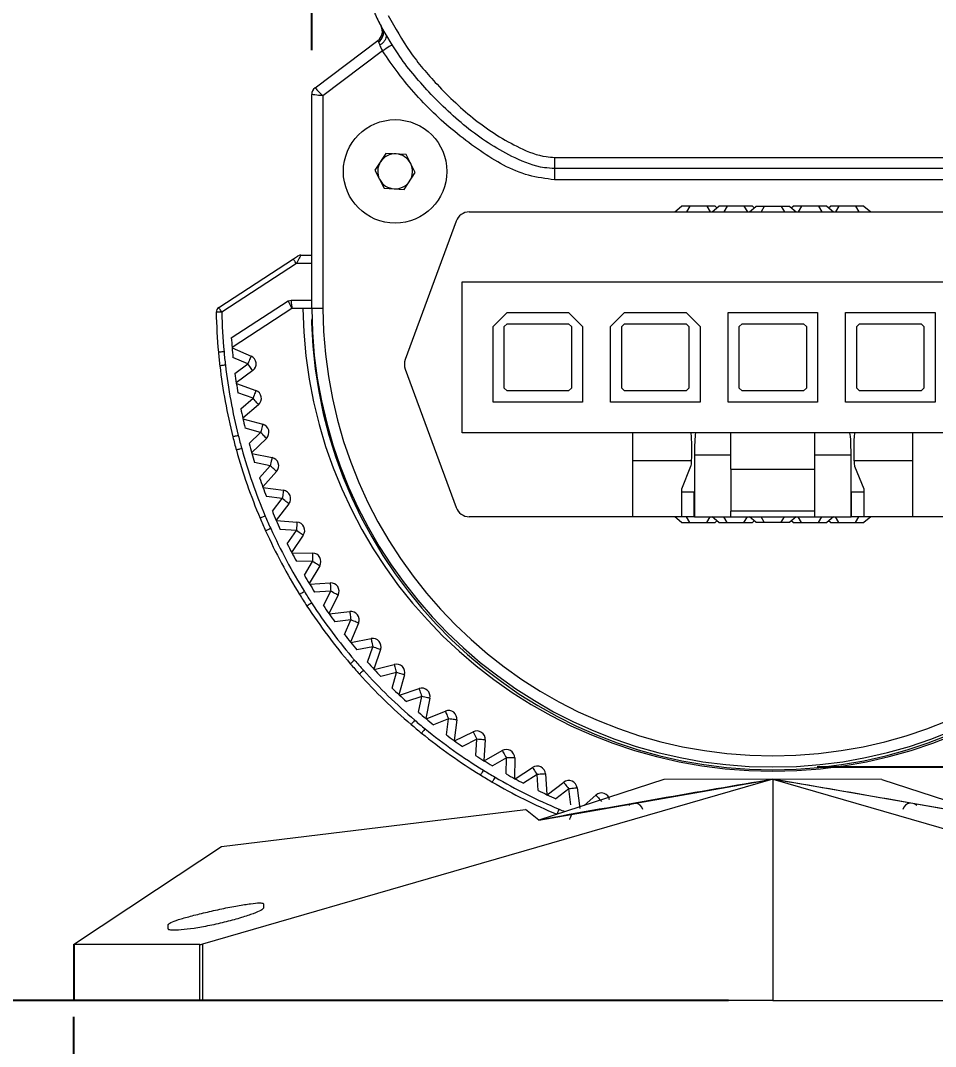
# Model space of a CAD drawing. Header units: inches. Extents: x 0.3 to 62.2, y -4.9 to 14.1.
# Drawn here: x 57.852 to 59.14, y -0.042 to 1.402 of the extents above; entities that cross this region are included whole.
import ezdxf

# ---------------------------------------------------------------- set-up
doc = ezdxf.new("R2010")
doc.units = ezdxf.units.IN
doc.header["$MEASUREMENT"] = 0
doc.layers.get('Defpoints').update_dxf_attribs({"color": 1})
doc.layers.add('Graze 2.0 Int', color=7, linetype='Continuous')
doc.styles.get("Standard").update_dxf_attribs({"font": 'Arial.ttf'})
doc.dimstyles.new('.1 DIM', dxfattribs={"dimscale": 0, "dimtxt": 0.3, "dimasz": 0.3, "dimexe": 0.18, "dimexo": 0.0625, "dimgap": 0.09, "dimtad": 0, "dimtih": 1, "dimtoh": 1, "dimdec": 5, "dimzin": 0, "dimdsep": 46, "dimlunit": 4, "dimtxsty": 'Standard', "dimcen": 0.09, "dimadec": 0, "dimazin": 0, "dimtfac": 1, "dimtdec": 5, "dimtofl": 0, "dimtmove": 0, "dimatfit": 3, "dimfxl": 1, "dimtolj": 1, "dimtzin": 0, "dimarcsym": 0})

# ---------------------------------------------------------------- blocks, each defined once
blk = doc.blocks.new('*D8')
at = {"layer": 'Defpoints', "color": 0, "lineweight": -2, "transparency": 16777216}
for p, q in [((55.7048, 2.2338), (55.7048, 2.5338)), ((58.8484, 1.9338), (55.5248, 1.9338)), ((58.8484, 0.0223), (55.5248, 0.0223)), ((55.7048, -0.2777), (55.7048, -0.5777))]:
    blk.add_line(p, q, dxfattribs=at)
at = {"layer": 'Defpoints', "color": 0, "transparency": 16777216}
for p in [(58.9109, 1.9338), (55.7048, 0.0223), (58.9109, 0.0223)]:
    blk.add_point(p, dxfattribs=at)
for points in [[(55.6548, 2.2338), (55.7548, 2.2338), (55.7048, 1.9338)], [(55.6548, -0.2777), (55.7548, -0.2777), (55.7048, 0.0223)]]:
    blk.add_solid(points, dxfattribs=at)
at = {"layer": 'Defpoints', "color": 0, "transparency": 16777216, "char_height": 0.3, "attachment_point": 5}
for s, insert in [('\\A1;1{\\H1x;\\S29/32;}"', (55.7048, 1.4209)), ('\\A1;[48.55 mm]', (55.7048, 0.6971))]:
    blk.add_mtext(s, dxfattribs=dict(at, insert=insert))
blk = doc.blocks.new('*D9')
at = {"layer": 'Defpoints', "color": 0, "lineweight": -2, "transparency": 16777216}
for p, q in [((61.1372, 2.2338), (61.1372, 2.5338)), ((58.9734, 1.9338), (61.3172, 1.9338)), ((58.9734, 0.3511), (61.3172, 0.3511)), ((61.1372, 0.0511), (61.1372, -0.2489))]:
    blk.add_line(p, q, dxfattribs=at)
at = {"layer": 'Defpoints', "color": 0, "transparency": 16777216}
for p in [(58.9109, 1.9338), (58.9109, 0.3511), (61.1372, 0.3511)]:
    blk.add_point(p, dxfattribs=at)
for points in [[(61.0872, 2.2338), (61.1872, 2.2338), (61.1372, 1.9338)], [(61.0872, 0.0511), (61.1872, 0.0511), (61.1372, 0.3511)]]:
    blk.add_solid(points, dxfattribs=at)
at = {"layer": 'Defpoints', "color": 0, "transparency": 16777216, "char_height": 0.3, "attachment_point": 5}
for s, insert in [('\\A1;1{\\H1x;\\S19/32;}"', (61.1372, 1.5853)), ('\\A1;[40.20 mm]', (61.1372, 0.8615))]:
    blk.add_mtext(s, dxfattribs=dict(at, insert=insert))
blk = doc.blocks.new('*D10')
at = {"layer": 'Defpoints', "color": 0, "lineweight": -2, "transparency": 16777216}
for p, q in [((58.262, 1.3605), (58.262, 3.5037)), ((59.5596, 1.3604), (59.5596, 3.5037)), ((58.262, 3.3237), (57.962, 3.3237)), ((59.2596, 3.3237), (58.562, 3.3237))]:
    blk.add_line(p, q, dxfattribs=at)
at = {"layer": 'Defpoints', "color": 0, "transparency": 16777216}
for p in [(58.262, 3.3237), (58.262, 1.298), (59.5596, 1.2979)]:
    blk.add_point(p, dxfattribs=at)
for points in [[(58.562, 3.3737), (58.562, 3.2737), (58.262, 3.3237)], [(59.2596, 3.3737), (59.2596, 3.2737), (59.5596, 3.3237)]]:
    blk.add_solid(points, dxfattribs=at)
at = {"layer": 'Defpoints', "color": 0, "transparency": 16777216, "char_height": 0.3, "attachment_point": 5}
for s, insert in [('\\A1;1{\\H1x;\\S5/16;}"', (56.8529, 3.7645)), ('\\A1;[32.96 mm]', (56.8529, 3.0428))]:
    blk.add_mtext(s, dxfattribs=dict(at, insert=insert))
blk = doc.blocks.new('*D11')
at = {"layer": 'Defpoints', "color": 0, "lineweight": -2, "transparency": 16777216}
for p, q in [((57.9269, -0.0007), (57.9269, -1.8093)), ((59.8949, -0.0007), (59.8949, -1.8093)), ((57.9269, -1.6293), (57.6269, -1.6293)), ((59.5949, -1.6293), (58.2269, -1.6293))]:
    blk.add_line(p, q, dxfattribs=at)
at = {"layer": 'Defpoints', "color": 0, "transparency": 16777216}
for p in [(57.9269, 0.0618), (59.8949, 0.0618), (57.9269, -1.6293)]:
    blk.add_point(p, dxfattribs=at)
for points in [[(58.2269, -1.5793), (58.2269, -1.6793), (57.9269, -1.6293)], [(59.5949, -1.5793), (59.5949, -1.6793), (59.8949, -1.6293)]]:
    blk.add_solid(points, dxfattribs=at)
at = {"layer": 'Defpoints', "color": 0, "transparency": 16777216, "char_height": 0.3, "attachment_point": 5}
for s, insert in [('\\A1;1{\\H1x;\\S31/32;}"', (56.5178, -1.1864)), ('\\A1;[49.99 mm]', (56.5178, -1.9102))]:
    blk.add_mtext(s, dxfattribs=dict(at, insert=insert))

msp = doc.modelspace()

# ---------------------------------------------------------------- linework, layer by layer
at = {"layer": 'Graze 2.0 Int', "color": 7, "linetype": 'Continuous', "lineweight": 15}
for p, q in [((58.359684, 1.394017), (58.360192, 1.393057)), ((58.266686, 1.307384), (58.355226, 1.374105)), ((58.361704, 1.359267), (58.277731, 1.295989)), ((58.261982, 0.996754), (58.261982, 1.297952)), ((58.277731, 1.295989), (58.277731, 0.996833)), ((58.366523, 1.214987), (58.351041, 1.191163)), ((58.394896, 1.213491), (58.366523, 1.214987)), ((58.407788, 1.188171), (58.394896, 1.213491)), ((58.603824, 1.209352), (58.603824, 1.193604)), ((58.603824, 1.209352), (59.217997, 1.209352)), ((58.351041, 1.191163), (58.363932, 1.165843)), ((58.392305, 1.164347), (58.407788, 1.188171)), ((59.217997, 1.193604), (58.603824, 1.193604)), ((58.603824, 1.193604), (58.603824, 1.177856)), ((59.217997, 1.177856), (58.603824, 1.177856)), ((58.363932, 1.165843), (58.392305, 1.164347)), ((58.48371, 1.132581), (59.33811, 1.132581)), ((58.773099, 1.132581), (58.782548, 1.140764)), ((58.794367, 1.140764), (58.782548, 1.140764)), ((58.794367, 1.140764), (58.789642, 1.132581)), ((58.818005, 1.140764), (58.794367, 1.140764)), ((58.818005, 1.140764), (58.822729, 1.132581)), ((58.829824, 1.140764), (58.818005, 1.140764)), ((58.825426, 1.132581), (58.83495, 1.140828)), ((58.829824, 1.140764), (58.83235, 1.138576)), ((58.846749, 1.140828), (58.83495, 1.140828)), ((58.846749, 1.140828), (58.841987, 1.132581)), ((58.870347, 1.140828), (58.846749, 1.140828)), ((58.870347, 1.140828), (58.875109, 1.132581)), ((58.882146, 1.140828), (58.870347, 1.140828)), ((58.87805, 1.132581), (58.887013, 1.140343)), ((58.882146, 1.140828), (58.88486, 1.138478)), ((58.898961, 1.140343), (58.887013, 1.140343)), ((58.898961, 1.140343), (58.89448, 1.132581)), ((58.922859, 1.140343), (58.898961, 1.140343)), ((58.922859, 1.140343), (58.92734, 1.132581)), ((58.934808, 1.140343), (58.922859, 1.140343)), ((58.934808, 1.140343), (58.943771, 1.132581)), ((58.936961, 1.138478), (58.939674, 1.140828)), ((58.951473, 1.140828), (58.939674, 1.140828)), ((58.951473, 1.140828), (58.946712, 1.132581)), ((58.975072, 1.140828), (58.951473, 1.140828)), ((58.975072, 1.140828), (58.979833, 1.132581)), ((58.986871, 1.140828), (58.975072, 1.140828)), ((58.986871, 1.140828), (58.996394, 1.132581)), ((58.989471, 1.138576), (58.991996, 1.140764)), ((59.003816, 1.140764), (58.991996, 1.140764)), ((59.003816, 1.140764), (58.999091, 1.132581)), ((59.027454, 1.140764), (59.003816, 1.140764)), ((59.027454, 1.140764), (59.032178, 1.132581)), ((59.039273, 1.140764), (59.027454, 1.140764)), ((59.039273, 1.140764), (59.048722, 1.132581)), ((58.46523, 1.119677), (58.393714, 0.924795)), ((58.236161, 1.06635), (58.242223, 1.070287)), ((58.246512, 1.071557), (58.261982, 1.071557)), ((58.131177, 0.998172), (58.236161, 1.06635)), ((58.240449, 1.059746), (58.135465, 0.991569)), ((58.473902, 0.821557), (58.473902, 1.034155)), ((58.473902, 1.034155), (59.347918, 1.034155)), ((58.148853, 0.955326), (58.229005, 1.007378)), ((58.229005, 1.007378), (58.233013, 1.008565)), ((58.234002, 0.996539), (58.149875, 0.941907)), ((58.234726, 0.996754), (58.234002, 0.996539)), ((58.261982, 0.996754), (58.234726, 0.996754)), ((58.536895, 0.990848), (58.517209, 0.971163)), ((58.536895, 0.990848), (58.623509, 0.990848)), ((58.643194, 0.971163), (58.623509, 0.990848)), ((58.702249, 0.990848), (58.682564, 0.971163)), ((58.702249, 0.990848), (58.788863, 0.990848)), ((58.808548, 0.971163), (58.788863, 0.990848)), ((58.847918, 0.864864), (58.847918, 0.990848)), ((58.847918, 0.990848), (58.973902, 0.990848)), ((58.973902, 0.990848), (58.973902, 0.864864)), ((59.013272, 0.864864), (59.013272, 0.990848)), ((59.013272, 0.990848), (59.139257, 0.990848)), ((59.139257, 0.990848), (59.139257, 0.864864)), ((58.517209, 0.864864), (58.517209, 0.971163)), ((58.536895, 0.9751), (58.532957, 0.971163)), ((58.532957, 0.884549), (58.532957, 0.971163)), ((58.536895, 0.9751), (58.623509, 0.9751)), ((58.627446, 0.971163), (58.623509, 0.9751)), ((58.627446, 0.971163), (58.627446, 0.884549)), ((58.643194, 0.971163), (58.643194, 0.864864)), ((58.682564, 0.864864), (58.682564, 0.971163)), ((58.702249, 0.9751), (58.698312, 0.971163)), ((58.698312, 0.884549), (58.698312, 0.971163)), ((58.702249, 0.9751), (58.788863, 0.9751)), ((58.7928, 0.971163), (58.788863, 0.9751)), ((58.7928, 0.971163), (58.7928, 0.884549)), ((58.808548, 0.971163), (58.808548, 0.864864)), ((58.867603, 0.9751), (58.863666, 0.971163)), ((58.863666, 0.884549), (58.863666, 0.971163)), ((58.867603, 0.9751), (58.954217, 0.9751)), ((58.958154, 0.971163), (58.954217, 0.9751)), ((58.958154, 0.971163), (58.958154, 0.884549)), ((59.032958, 0.9751), (59.02902, 0.971163)), ((59.02902, 0.884549), (59.02902, 0.971163)), ((59.032958, 0.9751), (59.119572, 0.9751)), ((59.123509, 0.971163), (59.119572, 0.9751)), ((59.123509, 0.971163), (59.123509, 0.884549)), ((58.149949, 0.941038), (58.176679, 0.929571)), ((58.172023, 0.918717), (58.151223, 0.92764)), ((58.153896, 0.905164), (58.172023, 0.918717)), ((58.393714, 0.911232), (58.46523, 0.71635)), ((58.179096, 0.909257), (58.155801, 0.891842)), ((58.155932, 0.890979), (58.18336, 0.881301)), ((58.532957, 0.884549), (58.536895, 0.880612)), ((58.623509, 0.880612), (58.627446, 0.884549)), ((58.698312, 0.884549), (58.702249, 0.880612)), ((58.788863, 0.880612), (58.7928, 0.884549)), ((58.863666, 0.884549), (58.867603, 0.880612)), ((58.954217, 0.880612), (58.958154, 0.884549)), ((59.02902, 0.884549), (59.032958, 0.880612)), ((59.119572, 0.880612), (59.123509, 0.884549)), ((58.17943, 0.870163), (58.158087, 0.877694)), ((58.162237, 0.855444), (58.17943, 0.870163)), ((58.623509, 0.880612), (58.536895, 0.880612)), ((58.788863, 0.880612), (58.702249, 0.880612)), ((58.954217, 0.880612), (58.867603, 0.880612)), ((59.119572, 0.880612), (59.032958, 0.880612)), ((58.187111, 0.861191), (58.165016, 0.842276)), ((58.643194, 0.864864), (58.517209, 0.864864)), ((58.808548, 0.864864), (58.682564, 0.864864)), ((58.973902, 0.864864), (58.847918, 0.864864)), ((59.139257, 0.864864), (59.013272, 0.864864)), ((58.165204, 0.841424), (58.193211, 0.833577)), ((58.190025, 0.822204), (58.16823, 0.82831)), ((58.173839, 0.806383), (58.190025, 0.822204)), ((58.198281, 0.813758), (58.177481, 0.793427)), ((58.851855, 0.821557), (58.473902, 0.821557)), ((58.71406, 0.703447), (58.71406, 0.821557)), ((58.969965, 0.821557), (58.851855, 0.821557)), ((58.851855, 0.770376), (58.851855, 0.821557)), ((58.969965, 0.770376), (58.969965, 0.821557)), ((59.347918, 0.821557), (58.969965, 0.821557)), ((59.107761, 0.821557), (59.107761, 0.703447)), ((58.177725, 0.792589), (58.206189, 0.786607)), ((58.796647, 0.782187), (58.71406, 0.782187)), ((58.800674, 0.790061), (58.800674, 0.703447)), ((59.021146, 0.703447), (59.021146, 0.790061)), ((59.107761, 0.782187), (59.025174, 0.782187)), ((58.20376, 0.775048), (58.18161, 0.779703)), ((58.188653, 0.758194), (58.20376, 0.775048)), ((58.212555, 0.767165), (58.193142, 0.745506)), ((58.782957, 0.742817), (58.795772, 0.774592)), ((58.851855, 0.770376), (58.851855, 0.711321)), ((58.851855, 0.770376), (58.969965, 0.770376)), ((58.969965, 0.711321), (58.969965, 0.770376)), ((59.026048, 0.774592), (59.038863, 0.742817)), ((58.193441, 0.744686), (58.222237, 0.740595)), ((58.782957, 0.737955), (58.782957, 0.742817)), ((58.782957, 0.703447), (58.782957, 0.737955)), ((58.799936, 0.737955), (58.782957, 0.737955)), ((58.799936, 0.737955), (58.799936, 0.703447)), ((59.021885, 0.703447), (59.021885, 0.737955)), ((59.038863, 0.737955), (59.021885, 0.737955)), ((59.038863, 0.742817), (59.038863, 0.737955)), ((59.038863, 0.737955), (59.038863, 0.703447)), ((58.220576, 0.728901), (58.198167, 0.732085)), ((58.206614, 0.711087), (58.220576, 0.728901)), ((58.229872, 0.721615), (58.21193, 0.698723)), ((58.969965, 0.711321), (58.851855, 0.711321)), ((58.851855, 0.703447), (58.851855, 0.711321)), ((58.969965, 0.703447), (58.969965, 0.711321)), ((58.212282, 0.697925), (58.241286, 0.695742)), ((58.71406, 0.703447), (58.48371, 0.703447)), ((58.782957, 0.703447), (58.71406, 0.703447)), ((58.782548, 0.695264), (58.773099, 0.703447)), ((58.782548, 0.695264), (58.794367, 0.695264)), ((58.799936, 0.703447), (58.782957, 0.703447)), ((58.794367, 0.695264), (58.789642, 0.703447)), ((58.794367, 0.695264), (58.818005, 0.695264)), ((58.800674, 0.703447), (58.799936, 0.703447)), ((58.800674, 0.703447), (58.851855, 0.703447)), ((58.818005, 0.695264), (58.822729, 0.703447)), ((58.818005, 0.695264), (58.829824, 0.695264)), ((58.83495, 0.695199), (58.825426, 0.703447)), ((58.83235, 0.697451), (58.829824, 0.695264)), ((58.83495, 0.695199), (58.846749, 0.695199)), ((58.846749, 0.695199), (58.841987, 0.703447)), ((58.846749, 0.695199), (58.870347, 0.695199)), ((58.851855, 0.703447), (58.969965, 0.703447)), ((58.870347, 0.695199), (58.875109, 0.703447)), ((58.870347, 0.695199), (58.882146, 0.695199)), ((58.887013, 0.695685), (58.87805, 0.703447)), ((58.88486, 0.697549), (58.882146, 0.695199)), ((58.887013, 0.695685), (58.898961, 0.695685)), ((58.898961, 0.695685), (58.89448, 0.703447)), ((58.898961, 0.695685), (58.922859, 0.695685)), ((58.922859, 0.695685), (58.92734, 0.703447)), ((58.922859, 0.695685), (58.934808, 0.695685)), ((58.943771, 0.703447), (58.934808, 0.695685)), ((58.939674, 0.695199), (58.936961, 0.697549)), ((58.939674, 0.695199), (58.951473, 0.695199)), ((58.951473, 0.695199), (58.946712, 0.703447)), ((58.951473, 0.695199), (58.975072, 0.695199)), ((58.969965, 0.703447), (59.021146, 0.703447)), ((58.975072, 0.695199), (58.979833, 0.703447)), ((58.975072, 0.695199), (58.986871, 0.695199)), ((58.996394, 0.703447), (58.986871, 0.695199)), ((58.991996, 0.695264), (58.989471, 0.697451)), ((58.991996, 0.695264), (59.003816, 0.695264)), ((59.003816, 0.695264), (58.999091, 0.703447)), ((59.003816, 0.695264), (59.027454, 0.695264)), ((59.021885, 0.703447), (59.021146, 0.703447)), ((59.038863, 0.703447), (59.021885, 0.703447)), ((59.027454, 0.695264), (59.032178, 0.703447)), ((59.027454, 0.695264), (59.039273, 0.695264)), ((59.107761, 0.703447), (59.038863, 0.703447)), ((59.048722, 0.703447), (59.039273, 0.695264)), ((59.33811, 0.703447), (59.107761, 0.703447)), ((58.240399, 0.683964), (58.21783, 0.685663)), ((58.227643, 0.665267), (58.240399, 0.683964)), ((58.250156, 0.677307), (58.233764, 0.653281)), ((58.234168, 0.652508), (58.263252, 0.652243)), ((58.263144, 0.640432), (58.240512, 0.640639)), ((58.25165, 0.620935), (58.263144, 0.640432)), ((58.273319, 0.634434), (58.258547, 0.609379)), ((58.259002, 0.608634), (58.28804, 0.610288)), ((58.288712, 0.598496), (58.266115, 0.597209)), ((58.278528, 0.578283), (58.288712, 0.598496)), ((58.29926, 0.593182), (58.286173, 0.567207)), ((58.286676, 0.566494), (58.315542, 0.57006)), ((58.31699, 0.558338), (58.294527, 0.555563)), ((58.308162, 0.537497), (58.31699, 0.558338)), ((58.327866, 0.553732), (58.316521, 0.52695)), ((58.31707, 0.526271), (58.345637, 0.531734)), ((58.347856, 0.520133), (58.325625, 0.515882)), ((58.340422, 0.498755), (58.347856, 0.520133)), ((58.359012, 0.516254), (58.349459, 0.488782)), ((58.350051, 0.488141), (58.378196, 0.495477)), ((58.381175, 0.484048), (58.359273, 0.478339)), ((58.375168, 0.462226), (58.381175, 0.484048)), ((58.392562, 0.480913), (58.384843, 0.452871)), ((58.385476, 0.45227), (58.413076, 0.461447)), ((58.416802, 0.450239), (58.395324, 0.443098)), ((58.412247, 0.428068), (58.416802, 0.450239)), ((58.428371, 0.447862), (58.422519, 0.419372)), ((58.42319, 0.418814), (58.450124, 0.429792)), ((58.454582, 0.418854), (58.433622, 0.410312)), ((58.4515, 0.396431), (58.454582, 0.418854)), ((58.466283, 0.417246), (58.462322, 0.388431)), ((58.463029, 0.387919), (58.48918, 0.40065)), ((58.49435, 0.39003), (58.473999, 0.380124)), ((58.492754, 0.367453), (58.49435, 0.39003)), ((58.506132, 0.389197), (58.504081, 0.360184)), ((58.504819, 0.35972), (58.530074, 0.374148)), ((58.535933, 0.363892), (58.51628, 0.352665)), ((58.53583, 0.341259), (58.535933, 0.363892)), ((58.547744, 0.363838), (58.547611, 0.334753)), ((58.548379, 0.334339), (58.572627, 0.350401)), ((58.57915, 0.340555), (58.560281, 0.328055)), ((58.58054, 0.317964), (58.57915, 0.340555)), ((58.581596, 0.27637), (58.910858, 0.333753)), ((58.757367, 0.333375), (58.581596, 0.27637)), ((58.590938, 0.34128), (58.592725, 0.31225)), ((58.91091, 0.333762), (58.757367, 0.333375)), ((58.910904, 0.333761), (58.910858, 0.333753)), ((58.91091, 0.333762), (58.91091, 0.022344)), ((59.064454, 0.333375), (58.910915, 0.333762)), ((59.240224, 0.27637), (58.910963, 0.333753)), ((59.064454, 0.333375), (59.240224, 0.27637)), ((58.593518, 0.311887), (58.616654, 0.329514)), ((58.623812, 0.320119), (58.605808, 0.306402)), ((58.626689, 0.297669), (58.623812, 0.320119)), ((58.635527, 0.321621), (58.639225, 0.292771)), ((58.645268, 0.29702), (58.661963, 0.311576)), ((58.581596, 0.27637), (58.56266, 0.29118)), ((58.193983, 0.158426), (58.193983, 0.152193)), ((58.060124, 0.12301), (58.060124, 0.129267)), ((57.926881, 0.101211), (57.926881, 0.022344)), ((58.108356, 0.101756), (58.108356, 0.022344)), ((58.10453, 0.101085), (57.927771, 0.101085)), ((57.927771, 0.101085), (57.927771, 0.022344)), ((58.10453, 0.022344), (58.10453, 0.101085)), ((57.927771, 0.022344), (57.926881, 0.022344)), ((58.10453, 0.022344), (57.927771, 0.022344)), ((58.108356, 0.022344), (58.10453, 0.022344)), ((58.91091, 0.022344), (58.108356, 0.022344)), ((58.91091, 0.022344), (59.713465, 0.022344))]:
    msp.add_line(p, q, dxfattribs=at)
at = {"layer": 'Graze 2.0 Int', "color": 8, "linetype": 'Continuous', "lineweight": 15}
for p, q in [((58.261982, 1.059746), (58.240449, 1.059746)), ((58.233013, 1.008565), (58.261982, 1.008565)), ((58.851855, 0.790061), (58.800674, 0.790061)), ((59.021146, 0.790061), (58.969965, 0.790061)), ((58.654036, 0.288994), (58.652666, 0.2878))]:
    msp.add_line(p, q, dxfattribs=at)
at = {"layer": 'Graze 2.0 Int', "color": 7, "linetype": 'Continuous', "lineweight": 15, "flags": 128}
for points in [[(58.374953, 1.367779), (58.374698, 1.367616), (58.373944, 1.367131), (58.37272, 1.366345), (58.371072, 1.365286), (58.369064, 1.363996), (58.366774, 1.362525), (58.364288, 1.360928), (58.361704, 1.359267)], [(58.266686, 1.307384), (58.266853, 1.307211), (58.267352, 1.306697), (58.268165, 1.305858), (58.26927, 1.304718), (58.270631, 1.303314), (58.272208, 1.301687), (58.273953, 1.299886), (58.275813, 1.297968), (58.277731, 1.295989)], [(58.277731, 1.295989), (58.274658, 1.296372), (58.271704, 1.29674), (58.268981, 1.297079), (58.266595, 1.297377), (58.264637, 1.297621), (58.263181, 1.297802), (58.262285, 1.297914), (58.261982, 1.297952)], [(58.246512, 1.071557), (58.24642, 1.071378), (58.246146, 1.070845), (58.245699, 1.069975), (58.245093, 1.068794), (58.244346, 1.067338), (58.24348, 1.065652), (58.242523, 1.063786), (58.241502, 1.061797), (58.240449, 1.059746)], [(58.240449, 1.059746), (58.239613, 1.061034), (58.238808, 1.062273), (58.238067, 1.063415), (58.237417, 1.064416), (58.236883, 1.065237), (58.236487, 1.065847), (58.236243, 1.066223), (58.236161, 1.06635)], [(58.135465, 0.991569), (58.134629, 0.992857), (58.133824, 0.994096), (58.133083, 0.995237), (58.132433, 0.996238), (58.1319, 0.997059), (58.131503, 0.99767), (58.131259, 0.998045), (58.131177, 0.998172)], [(58.229005, 1.007378), (58.22998, 1.005263), (58.230918, 1.00323), (58.231781, 1.001356), (58.232538, 0.999714), (58.23316, 0.998366), (58.233622, 0.997364), (58.233906, 0.996748), (58.234002, 0.996539)], [(58.234726, 0.996754), (58.234693, 0.996981), (58.234595, 0.997653), (58.234437, 0.998744), (58.234224, 1.000213), (58.233965, 1.002003), (58.233669, 1.004045), (58.233347, 1.006261), (58.233013, 1.008565)], [(58.277731, 0.996833), (58.274658, 0.996818), (58.271704, 0.996803), (58.268981, 0.996789), (58.266595, 0.996777), (58.264637, 0.996767), (58.263181, 0.99676), (58.262285, 0.996755), (58.261982, 0.996754)], [(58.135465, 0.991569), (58.133929, 0.991539), (58.132453, 0.99151), (58.131092, 0.991484), (58.129899, 0.991461), (58.128919, 0.991442), (58.128192, 0.991428), (58.127744, 0.991419), (58.127593, 0.991416)], [(58.262226, 0.981949), (58.261892, 0.98038), (58.261621, 0.976454)], [(58.138562, 0.93575), (58.137032, 0.93561), (58.135562, 0.935475), (58.134206, 0.935351), (58.133018, 0.935242), (58.132043, 0.935152), (58.131318, 0.935086), (58.130872, 0.935045), (58.130721, 0.935031)], [(58.176679, 0.929571), (58.17659, 0.929363), (58.176325, 0.928745), (58.175895, 0.927742), (58.175316, 0.926392), (58.17461, 0.924747), (58.173805, 0.922871), (58.172932, 0.920835), (58.172023, 0.918717)], [(58.140533, 0.916821), (58.139007, 0.916643), (58.13754, 0.916472), (58.136188, 0.916314), (58.135003, 0.916176), (58.13403, 0.916063), (58.133307, 0.915979), (58.132862, 0.915927), (58.132712, 0.915909)], [(58.179096, 0.909257), (58.17896, 0.909439), (58.178557, 0.909977), (58.177904, 0.910852), (58.177024, 0.912028), (58.175952, 0.913461), (58.17473, 0.915097), (58.173403, 0.916871), (58.172023, 0.918717)], [(58.18336, 0.881301), (58.183285, 0.881087), (58.183061, 0.880453), (58.182698, 0.879424), (58.182209, 0.878039), (58.181614, 0.876351), (58.180934, 0.874426), (58.180197, 0.872336), (58.17943, 0.870163)], [(58.187111, 0.861191), (58.186964, 0.861363), (58.186527, 0.861874), (58.185817, 0.862703), (58.184862, 0.863819), (58.183698, 0.865178), (58.18237, 0.86673), (58.180929, 0.868413), (58.17943, 0.870163)], [(58.193211, 0.833577), (58.19315, 0.833359), (58.192969, 0.832711), (58.192674, 0.83166), (58.192278, 0.830246), (58.191795, 0.828523), (58.191244, 0.826556), (58.190646, 0.824423), (58.190025, 0.822204)], [(58.15865, 0.817799), (58.15716, 0.817425), (58.155727, 0.817065), (58.154406, 0.816734), (58.153249, 0.816443), (58.152299, 0.816205), (58.151594, 0.816028), (58.151159, 0.815919), (58.151012, 0.815882)], [(58.198281, 0.813758), (58.198122, 0.81392), (58.197652, 0.814401), (58.196889, 0.815181), (58.195863, 0.816232), (58.194611, 0.817512), (58.193184, 0.818972), (58.191635, 0.820556), (58.190025, 0.822204)], [(58.163508, 0.799398), (58.162028, 0.798988), (58.160605, 0.798593), (58.159293, 0.798229), (58.158143, 0.797911), (58.157199, 0.797649), (58.156498, 0.797455), (58.156066, 0.797335), (58.155921, 0.797295)], [(58.206189, 0.786607), (58.206142, 0.786385), (58.206004, 0.785727), (58.205779, 0.784659), (58.205477, 0.783221), (58.205109, 0.78147), (58.204689, 0.779471), (58.204234, 0.777303), (58.20376, 0.775048)], [(58.212555, 0.767165), (58.212386, 0.767316), (58.211885, 0.767765), (58.211073, 0.768494), (58.209979, 0.769474), (58.208646, 0.770668), (58.207125, 0.772031), (58.205475, 0.77351), (58.20376, 0.775048)], [(58.222237, 0.740595), (58.222205, 0.74037), (58.222111, 0.739705), (58.221957, 0.738624), (58.22175, 0.73717), (58.221499, 0.735398), (58.221211, 0.733376), (58.2209, 0.731182), (58.220576, 0.728901)], [(58.229872, 0.721615), (58.229693, 0.721755), (58.229164, 0.72217), (58.228305, 0.722843), (58.227149, 0.723749), (58.22574, 0.724853), (58.224133, 0.726113), (58.222389, 0.72748), (58.220576, 0.728901)], [(58.196642, 0.704335), (58.195227, 0.703737), (58.193867, 0.703161), (58.192613, 0.702631), (58.191514, 0.702166), (58.190613, 0.701784), (58.189943, 0.7015), (58.18953, 0.701326), (58.189391, 0.701267)], [(58.241286, 0.695742), (58.241269, 0.695515), (58.241218, 0.694845), (58.241136, 0.693757), (58.241026, 0.692292), (58.240892, 0.690507), (58.240739, 0.688471), (58.240572, 0.686262), (58.240399, 0.683964)], [(58.204274, 0.686901), (58.202874, 0.686267), (58.201528, 0.685659), (58.200288, 0.685097), (58.199201, 0.684606), (58.198309, 0.684202), (58.197646, 0.683902), (58.197238, 0.683717), (58.1971, 0.683655)], [(58.250156, 0.677307), (58.249968, 0.677435), (58.249413, 0.677814), (58.248512, 0.678429), (58.247298, 0.679257), (58.24582, 0.680266), (58.244133, 0.681417), (58.242303, 0.682665), (58.240399, 0.683964)], [(58.263252, 0.652243), (58.26325, 0.652016), (58.263244, 0.651344), (58.263234, 0.650253), (58.26322, 0.648784), (58.263204, 0.646994), (58.263185, 0.644952), (58.263165, 0.642737), (58.263144, 0.640432)], [(58.273319, 0.634434), (58.273123, 0.634549), (58.272544, 0.634891), (58.271604, 0.635445), (58.270339, 0.636191), (58.268797, 0.6371), (58.267038, 0.638137), (58.265129, 0.639262), (58.263144, 0.640432)], [(58.28804, 0.610288), (58.288053, 0.610062), (58.288091, 0.609391), (58.288153, 0.608301), (58.288237, 0.606835), (58.288338, 0.605048), (58.288455, 0.603009), (58.288581, 0.600797), (58.288712, 0.598496)], [(58.251636, 0.598065), (58.25033, 0.597256), (58.249074, 0.596478), (58.247917, 0.595761), (58.246903, 0.595132), (58.246071, 0.594617), (58.245452, 0.594233), (58.245071, 0.593997), (58.244943, 0.593918)], [(58.29926, 0.593182), (58.299057, 0.593284), (58.298457, 0.593587), (58.297482, 0.594078), (58.29617, 0.594739), (58.294572, 0.595544), (58.292748, 0.596463), (58.29077, 0.59746), (58.288712, 0.598496)], [(58.261858, 0.582013), (58.260572, 0.581172), (58.259336, 0.580363), (58.258197, 0.579618), (58.257198, 0.578965), (58.256379, 0.578429), (58.25577, 0.57803), (58.255395, 0.577785), (58.255268, 0.577702)], [(58.315542, 0.57006), (58.315569, 0.569835), (58.315652, 0.569168), (58.315786, 0.568085), (58.315966, 0.566627), (58.316185, 0.564851), (58.316436, 0.562824), (58.316707, 0.560625), (58.31699, 0.558338)], [(58.327866, 0.553732), (58.327657, 0.55382), (58.327038, 0.554082), (58.326033, 0.554508), (58.32468, 0.555081), (58.323032, 0.555779), (58.321152, 0.556575), (58.319112, 0.55744), (58.31699, 0.558338)], [(58.345637, 0.531734), (58.34568, 0.531511), (58.345806, 0.530851), (58.346011, 0.529779), (58.346287, 0.528336), (58.346623, 0.526578), (58.347007, 0.524573), (58.347423, 0.522397), (58.347856, 0.520133)], [(58.359012, 0.516254), (58.358797, 0.516329), (58.358162, 0.516549), (58.357132, 0.516908), (58.355744, 0.51739), (58.354054, 0.517978), (58.352125, 0.518649), (58.350032, 0.519377), (58.347856, 0.520133)], [(58.322316, 0.501525), (58.32115, 0.500524), (58.320029, 0.499562), (58.318996, 0.498676), (58.31809, 0.497899), (58.317347, 0.497261), (58.316795, 0.496787), (58.316455, 0.496496), (58.31634, 0.496397)], [(58.378196, 0.495477), (58.378253, 0.495257), (58.378423, 0.494607), (58.378698, 0.493551), (58.379068, 0.492129), (58.37952, 0.490397), (58.380035, 0.488422), (58.380594, 0.486277), (58.381175, 0.484048)], [(58.334886, 0.487235), (58.333745, 0.486206), (58.332648, 0.485217), (58.331637, 0.484305), (58.330751, 0.483506), (58.330024, 0.48285), (58.329483, 0.482363), (58.32915, 0.482063), (58.329038, 0.481962)], [(58.392562, 0.480913), (58.392343, 0.480973), (58.391695, 0.481152), (58.390643, 0.481441), (58.389227, 0.481831), (58.387501, 0.482306), (58.385533, 0.482848), (58.383396, 0.483436), (58.381175, 0.484048)], [(58.413076, 0.461447), (58.413147, 0.461231), (58.413359, 0.460594), (58.413704, 0.459558), (58.414167, 0.458164), (58.414732, 0.456466), (58.415376, 0.454528), (58.416075, 0.452425), (58.416802, 0.450239)], [(58.428371, 0.447862), (58.428149, 0.447908), (58.427491, 0.448043), (58.426422, 0.448263), (58.424983, 0.448558), (58.42323, 0.448919), (58.421229, 0.449329), (58.419059, 0.449775), (58.416802, 0.450239)], [(58.450124, 0.429792), (58.45021, 0.429581), (58.450463, 0.428959), (58.450875, 0.427948), (58.45143, 0.426588), (58.452105, 0.424931), (58.452876, 0.42304), (58.453712, 0.420988), (58.454582, 0.418854)], [(58.40701, 0.416999), (58.406012, 0.415831), (58.405052, 0.414708), (58.404168, 0.413673), (58.403393, 0.412766), (58.402756, 0.412022), (58.402284, 0.411469), (58.401992, 0.411128), (58.401894, 0.411013)], [(58.421628, 0.404813), (58.420659, 0.403621), (58.419727, 0.402475), (58.418868, 0.401419), (58.418115, 0.400493), (58.417498, 0.399733), (58.417039, 0.399168), (58.416756, 0.398821), (58.416661, 0.398703)], [(58.466283, 0.417246), (58.466058, 0.417277), (58.465392, 0.417368), (58.464311, 0.417517), (58.462856, 0.417717), (58.461083, 0.417961), (58.45906, 0.418239), (58.456865, 0.41854), (58.454582, 0.418854)], [(58.48918, 0.40065), (58.48928, 0.400446), (58.489574, 0.399841), (58.490052, 0.39886), (58.490694, 0.397539), (58.491478, 0.39593), (58.492372, 0.394094), (58.493341, 0.392102), (58.49435, 0.39003)], [(58.506132, 0.389197), (58.505905, 0.389213), (58.505235, 0.389261), (58.504146, 0.389338), (58.502681, 0.389441), (58.500895, 0.389567), (58.498859, 0.389711), (58.496648, 0.389868), (58.49435, 0.39003)], [(58.530074, 0.374148), (58.530187, 0.373951), (58.53052, 0.373367), (58.531061, 0.372419), (58.53179, 0.371144), (58.532678, 0.36959), (58.533691, 0.367817), (58.53479, 0.365893), (58.535933, 0.363892)], [(58.547744, 0.363838), (58.547517, 0.36384), (58.546845, 0.363843), (58.545753, 0.363848), (58.544284, 0.363854), (58.542495, 0.363862), (58.540453, 0.363872), (58.538237, 0.363882), (58.535933, 0.363892)], [(58.572627, 0.350401), (58.572752, 0.350212), (58.573123, 0.349652), (58.573726, 0.348742), (58.574537, 0.347517), (58.575526, 0.346025), (58.576653, 0.344323), (58.577877, 0.342476), (58.57915, 0.340555)], [(58.910909, 0.333761), (58.461479, 0.203839), (58.108356, 0.101756)], [(58.503692, 0.34651), (58.502885, 0.345203), (58.50211, 0.343946), (58.501395, 0.342787), (58.500768, 0.341772), (58.500254, 0.340938), (58.499872, 0.340319), (58.499637, 0.339937), (58.499558, 0.339809)], [(58.52001, 0.336718), (58.519235, 0.335391), (58.518491, 0.334115), (58.517805, 0.332939), (58.517203, 0.331909), (58.51671, 0.331063), (58.516343, 0.330435), (58.516117, 0.330048), (58.516041, 0.329917)], [(58.590938, 0.34128), (58.590712, 0.341266), (58.590041, 0.341225), (58.588952, 0.341158), (58.587485, 0.341068), (58.585699, 0.340958), (58.583661, 0.340832), (58.581449, 0.340696), (58.57915, 0.340555)], [(58.910911, 0.333761), (59.360341, 0.203839), (59.713465, 0.101756)], [(58.616654, 0.329514), (58.616791, 0.329333), (58.617199, 0.328799), (58.61786, 0.327931), (58.61875, 0.326762), (58.619835, 0.325339), (58.621073, 0.323714), (58.622415, 0.321952), (58.623812, 0.320119)], [(58.635527, 0.321621), (58.635302, 0.321592), (58.634635, 0.321506), (58.633553, 0.321368), (58.632096, 0.321181), (58.63032, 0.320953), (58.628295, 0.320694), (58.626097, 0.320412), (58.623812, 0.320119)], [(58.661963, 0.311576), (58.662112, 0.311405), (58.662553, 0.310899), (58.663271, 0.310076), (58.664236, 0.308969), (58.665412, 0.30762), (58.666754, 0.306081), (58.66821, 0.304411), (58.669725, 0.302674)], [(58.134927, 0.23888), (58.374457, 0.268168), (58.56266, 0.29118)], [(58.610069, 0.291729), (58.609474, 0.290313), (58.608901, 0.288952), (58.608373, 0.287697), (58.60791, 0.286597), (58.60753, 0.285694), (58.607248, 0.285024), (58.607074, 0.284611), (58.607015, 0.284471)], [(58.711847, 0.29907), (58.710806, 0.298539), (58.708356, 0.296667)], [(59.113464, 0.296667), (59.111014, 0.298539), (59.109974, 0.29907)], [(57.926927, 0.101262), (58.043407, 0.178328), (58.134927, 0.23888)]]:
    msp.add_lwpolyline(points, dxfattribs=at)
at = {"layer": 'Graze 2.0 Int', "color": 8, "linetype": 'Continuous', "lineweight": 15, "flags": 128}
msp.add_lwpolyline([(58.627634, 0.284393), (58.62714, 0.283132), (58.6266, 0.281757), (58.626103, 0.28049), (58.625667, 0.279379), (58.62531, 0.278468), (58.625044, 0.27779), (58.624881, 0.277373), (58.624825, 0.277232)], dxfattribs=at)
at = {"layer": 'Graze 2.0 Int', "color": 7, "linetype": 'Continuous', "lineweight": 15}
msp.add_circle((58.379414, 1.189667), 0.072835, dxfattribs=at)
for centre, radius, start, end in [((58.742727, 1.595629), 0.432861, 205.033227, 207.759808), ((58.345749, 1.386682), 0.015748, 307, 27.760201), ((58.348466, 1.384381), 0.014459, 301.240672, 24.506049), ((58.273794, 1.297952), 0.011811, 127, 180), ((58.379414, 1.189667), 0.024606, 86.982067, 146.982067), ((58.379414, 1.189667), 0.024606, 26.982067, 86.982067), ((58.379414, 1.189667), 0.024606, 146.982067, 206.982067), ((58.379414, 1.189667), 0.024606, 326.982067, 26.982067), ((58.379414, 1.189667), 0.024606, 206.982067, 266.982067), ((58.379414, 1.189667), 0.024606, 266.982067, 326.982067), ((58.48371, 1.112896), 0.019685, 90, 159.848253), ((58.246512, 1.063683), 0.007874, 90, 123), ((58.135465, 0.991569), 0.007874, 123, 181.110226), ((58.91091, 1.000021), 0.633188, 180.28842, 359.704407), ((58.91091, 1.006596), 0.783465, 181.110226, 185.240976), ((58.91091, 1.006596), 0.775591, 181.110226, 185.240976), ((58.91091, 1.006596), 0.661417, 180.852647, 359.147353), ((58.91091, 1.000021), 0.648936, 180.28842, 359.71158), ((58.91091, 0.996754), 0.649606, 181.790785, 358.209215), ((58.91091, 1.006596), 0.76378, 183.84897, 185.933638), ((58.91091, 1.006596), 0.783465, 185.240976, 186.64697), ((58.91091, 1.006596), 0.775591, 185.240976, 186.64697), ((58.172023, 0.918717), 0.011811, 306.782609, 66.782609), ((58.412194, 0.918014), 0.019685, 159.848253, 200.151747), ((58.91091, 1.006596), 0.783465, 186.64697, 194.088735), ((58.91091, 1.006596), 0.775591, 186.64697, 194.088735), ((58.91091, 1.006596), 0.76378, 187.631579, 189.716247), ((58.17943, 0.870163), 0.011811, 310.565217, 70.565217), ((58.91091, 1.006596), 0.76378, 191.414188, 193.498856), ((58.190025, 0.822204), 0.011811, 314.347826, 74.347826), ((58.91091, 1.006596), 0.783465, 194.088735, 195.494687), ((58.91091, 1.006596), 0.775591, 194.088735, 195.494687), ((58.91091, 1.006596), 0.783465, 195.494687, 202.936903), ((58.91091, 1.006596), 0.775591, 195.494687, 202.936903), ((58.91091, 1.006596), 0.76378, 195.196796, 197.281465), ((58.20376, 0.775048), 0.011811, 318.130435, 78.130435), ((58.91091, 1.006596), 0.76378, 198.979405, 201.064073), ((58.220576, 0.728901), 0.011811, 321.913043, 81.913043), ((58.91091, 1.006596), 0.76378, 202.762014, 204.846682), ((58.48371, 0.723132), 0.019685, 200.151747, 270), ((58.91091, 1.006596), 0.783465, 202.936903, 204.342898), ((58.91091, 1.006596), 0.775591, 202.936903, 204.342898), ((58.240399, 0.683964), 0.011811, 325.695652, 85.695652), ((58.91091, 1.006596), 0.783465, 204.342898, 211.78517), ((58.91091, 1.006596), 0.775591, 204.342898, 211.78517), ((58.91091, 1.006596), 0.76378, 206.544622, 208.629291), ((58.263144, 0.640432), 0.011811, 329.478261, 89.478261), ((58.91091, 1.006596), 0.76378, 210.327231, 212.411899), ((58.288712, 0.598496), 0.011811, 333.26087, 93.26087), ((58.91091, 1.006596), 0.783465, 211.78517, 213.191065), ((58.91091, 1.006596), 0.775591, 211.78517, 213.191065), ((58.91091, 1.006596), 0.775591, 213.191065, 220.63283), ((58.91091, 1.006596), 0.76378, 214.10984, 216.194508), ((58.91091, 1.006596), 0.783465, 213.191065, 220.63283), ((58.31699, 0.558338), 0.011811, 337.043478, 97.043478), ((58.91091, 1.006596), 0.76378, 217.892448, 219.977117), ((58.347856, 0.520133), 0.011811, 340.826087, 100.826087), ((58.91091, 1.006596), 0.783465, 220.63283, 222.038826), ((58.91091, 1.006596), 0.775591, 220.63283, 222.038826), ((58.91091, 1.006596), 0.76378, 221.675057, 223.759725), ((58.381175, 0.484048), 0.011811, 344.608696, 104.608696), ((58.91091, 1.006596), 0.783465, 222.038826, 229.481098), ((58.91091, 1.006596), 0.775591, 222.038826, 229.481098), ((58.91091, 1.006596), 0.76378, 225.457666, 227.542334), ((58.416802, 0.450239), 0.011811, 348.391304, 108.391304), ((58.91091, 1.006596), 0.76378, 229.240275, 231.324943), ((58.454582, 0.418854), 0.011811, 352.173913, 112.173913), ((58.91091, 1.006596), 0.783465, 229.481098, 230.887037), ((58.91091, 1.006596), 0.775591, 229.481098, 230.887037), ((58.91091, 1.006596), 0.775591, 230.887037, 238.328858), ((58.91091, 1.006596), 0.783465, 230.887037, 238.328858), ((58.91091, 1.006596), 0.76378, 233.022883, 235.107552), ((58.49435, 0.39003), 0.011811, 355.956522, 115.956522), ((58.535933, 0.363892), 0.011811, 359.73913, 119.73913), ((58.91091, 1.006596), 0.76378, 236.805492, 238.89016), ((58.57915, 0.340555), 0.011811, 3.521739, 123.521739), ((58.91091, 1.006596), 0.783465, 238.328858, 239.734753), ((58.91091, 1.006596), 0.775591, 238.328858, 239.734753), ((58.91091, 1.006596), 0.775591, 239.734753, 247.176969), ((58.91091, 1.006596), 0.76378, 240.588101, 242.672769), ((58.91091, 1.006596), 0.783465, 239.734753, 247.176969), ((58.91091, 1.006596), 0.76378, 244.370709, 246.455378), ((58.623812, 0.320119), 0.011811, 7.304348, 127.304348), ((58.669725, 0.302674), 0.011811, 11.086957, 131.086957), ((58.716689, 0.288297), 0.011811, 14.869565, 85.570892), ((59.105132, 0.288297), 0.011811, 94.429108, 165.130435)]:
    msp.add_arc(centre, radius, start, end, dxfattribs=at)
at = {"layer": 'Graze 2.0 Int', "color": 8, "linetype": 'Continuous', "lineweight": 15}
msp.add_arc((58.91091, 1.006596), 0.775591, 247.176969, 247.845311, dxfattribs=at)
at = {"layer": 'Graze 2.0 Int', "color": 7, "linetype": 'Continuous', "lineweight": 15}
for centre, major_axis, start_param, end_param in [((58.795546, 0.797935), (0, -0.023622), 0.15374916, 3.14159265), ((58.802643, 0.790061), (0, -0.031496), 3.14159265, 4.71238898), ((59.019178, 0.790061), (0, -0.031496), 1.57079633, 3.14159265), ((59.026274, 0.797935), (0, -0.023622), 3.14159265, 6.12943614)]:
    msp.add_ellipse(centre, major_axis=major_axis, ratio=0.0625, start_param=start_param, end_param=end_param, dxfattribs=at)
for points, knots in [([(58.603824, 1.193604), (58.599004, 1.193912), (58.579683, 1.195148), (58.537209, 1.211911), (58.481741, 1.247431), (58.427838, 1.298665), (58.384502, 1.350002), (58.364431, 1.386104), (58.35554, 1.402095)], [0, 0, 0, 0, 0.04314826, 0.17297456, 0.40134966, 0.6307809, 0.83645667, 1, 1, 1, 1]), ([(58.369709, 1.408968), (58.379403, 1.391639), (58.398813, 1.356938), (58.441, 1.308074), (58.491043, 1.260207), (58.54361, 1.226538), (58.582873, 1.210753), (58.599888, 1.209615), (58.603824, 1.209352)], [0, 0, 0, 0, 0.1871871, 0.37483622, 0.60756876, 0.83918683, 0.96280401, 1, 1, 1, 1]), ([(58.355964, 1.372019), (58.355803, 1.37247), (58.355358, 1.373709), (58.355278, 1.373951), (58.355226, 1.374105)], [0, 0, 0, 0, 0.36376914, 1, 1, 1, 1]), ([(58.3661, 1.382271), (58.366438, 1.381323), (58.367113, 1.379425), (58.366054, 1.375784), (58.363575, 1.372059), (58.360822, 1.369532), (58.358792, 1.368058), (58.35814, 1.367637), (58.357756, 1.367389)], [0, 0, 0, 0, 0.22517274, 0.45034469, 0.67551851, 0.90069235, 0.94141558, 1, 1, 1, 1]), ([(58.3661, 1.382271), (58.366097, 1.382278), (58.36609, 1.382289), (58.36609, 1.38229), (58.366089, 1.382291)], [0, 0, 0, 0, 0.5651791, 1, 1, 1, 1]), ([(58.355964, 1.372019), (58.356336, 1.371011), (58.35683, 1.369669), (58.357571, 1.367843), (58.357756, 1.367389)], [0, 0, 0, 0, 0.7509464, 1, 1, 1, 1]), ([(58.357756, 1.367389), (58.358245, 1.366277), (58.359369, 1.363724), (58.360861, 1.360875), (58.361704, 1.359267)], [0, 0, 0, 0, 0.4354159, 1, 1, 1, 1]), ([(58.603824, 1.177856), (58.591469, 1.179436), (58.553854, 1.184246), (58.496925, 1.217999), (58.43573, 1.267094), (58.391045, 1.316388), (58.368831, 1.348851), (58.361704, 1.359267)], [0, 0, 0, 0, 0.11939116, 0.36348041, 0.62078511, 0.87832652, 1, 1, 1, 1]), ([(58.910858, 0.333753), (58.858052, 0.324716), (58.752347, 0.306627), (58.638546, 0.286461), (58.581596, 0.27637)], [0, 0, 0, 0, 0.49956218, 1, 1, 1, 1]), ([(59.240224, 0.27637), (59.183388, 0.286441), (59.069584, 0.306608), (58.963878, 0.324697), (58.910963, 0.333753)], [0, 0, 0, 0, 0.49941593, 1, 1, 1, 1]), ([(58.060124, 0.129267), (58.060868, 0.130127), (58.062356, 0.131844), (58.073832, 0.13599), (58.090775, 0.140888), (58.112234, 0.146254), (58.13562, 0.151468), (58.158053, 0.155861), (58.176674, 0.158825), (58.189276, 0.159968), (58.193674, 0.159428), (58.193928, 0.158602), (58.193983, 0.158426)], [0, 0, 0, 0, 0.10665262, 0.2132374, 0.32152442, 0.43193827, 0.54347473, 0.65442265, 0.76306465, 0.86866239, 0.97196683, 1, 1, 1, 1]), ([(58.193983, 0.152193), (58.193241, 0.151245), (58.19176, 0.14935), (58.180374, 0.144551), (58.163508, 0.138936), (58.141973, 0.13299), (58.118436, 0.127618), (58.095986, 0.123611), (58.077488, 0.121395), (58.064939, 0.120991), (58.060455, 0.121884), (58.060185, 0.122806), (58.060124, 0.12301)], [0, 0, 0, 0, 0.10631785, 0.21253262, 0.32133856, 0.43309046, 0.5455885, 0.65605094, 0.76302855, 0.86723552, 0.97046793, 1, 1, 1, 1]), ([(57.926936, 0.101211), (57.926928, 0.10119), (57.926904, 0.101129), (57.927256, 0.101091), (57.927643, 0.101086), (57.927771, 0.101085)], [0, 0, 0, 0, 0.26679671, 0.75740917, 1, 1, 1, 1]), ([(58.10453, 0.101085), (58.104832, 0.101097), (58.105436, 0.101123), (58.106645, 0.101326), (58.107647, 0.101557), (58.108208, 0.101715), (58.108356, 0.101756)], [0, 0, 0, 0, 0.29541028, 0.59059457, 0.89179421, 1, 1, 1, 1])]:
    msp.add_open_spline(points, degree=3, knots=knots, dxfattribs=at)

# ---------------------------------------------------------------- dimensions: what is measured, and where the dimension line sits
at = {"layer": 'Defpoints'}
for base, p1, p2, angle, picture, middle in [((58.262029, 3.323713), (59.559599, 1.297922), (58.261982, 1.297952), 179.998671, '*D10', (56.852912, 3.32372)), ((55.704784, 0.022344), (58.91091, 1.933762), (58.91091, 0.022344), 270, '*D8', (55.704784, 0.978053)), ((61.137172, 0.351085), (58.91091, 1.933762), (58.91091, 0.351085), 270, '*D9', (61.137172, 1.142423))]:
    dim = msp.add_linear_dim(base=base, p1=p1, p2=p2, angle=angle, dimstyle='.1 DIM', override={"dimscale": 1, "dimpost": '\\X'}, dxfattribs=at)
    dim.commit()
    dim.dimension.update_dxf_attribs({"geometry": picture, "text_midpoint": middle, "dimtype": 161})
dim = msp.add_linear_dim(base=(57.926881, -1.629265), p1=(59.894939, 0.061775), p2=(57.926881, 0.061775), dimstyle='.1 DIM', override={"dimscale": 1, "dimpost": '\\X'}, dxfattribs=at)
dim.commit()
dim.dimension.update_dxf_attribs({"geometry": '*D11', "text_midpoint": (56.517782, -1.629265), "dimtype": 160})

doc.saveas('drawing.dxf')
